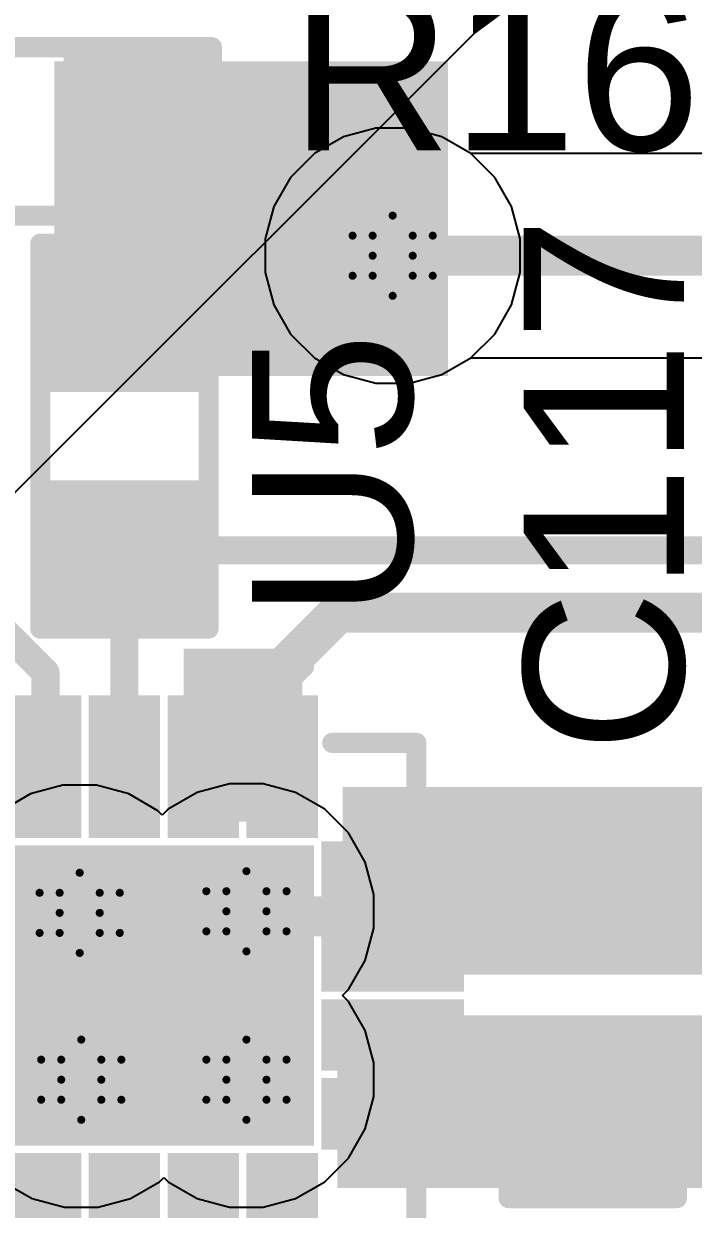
# Model space of a CAD drawing. Header units: inches. Extents: x -3 to 5437, y -3 to 5435.
# Drawn here: x 59.19 to 63.43, y 57.59 to 65.1 of the extents above; entities that cross this region are included whole.
import ezdxf

# ---------------------------------------------------------------- set-up
doc = ezdxf.new("R2010")
doc.units = ezdxf.units.IN
for name, color, linetype in [('Bottom Layer', 5, 'Continuous'), ('Bottom Solder', 6, 'Continuous'), ('Drill Drawing', 1, 'Continuous'), ('GND', 16, 'Continuous'), ('PWR', 76, 'Continuous'), ('Top Layer', 1, 'Continuous'), ('Top Overlay', 2, 'Continuous'), ('Top Paste', 8, 'Continuous'), ('Top Solder', 216, 'Continuous'), ('Via Holes', 16, 'Continuous')]:
    doc.layers.add(name, color=color, linetype=linetype)
doc.styles.add('Arial', font='', dxfattribs={"height": 0.2})
doc.styles.get('Arial').set_extended_font_data('Arial')

# ---------------------------------------------------------------- blocks, each defined once
blk = doc.blocks.new('N___T___P___15')
at = {"layer": 'Top Layer'}
for points in [[(-0.6985, -0.3175), (-0.6985, 0.3175), (-0.2413, 0.3175), (-0.2413, -0.3175)], [(0.2413, -0.3175), (0.2413, 0.3175), (0.6985, 0.3175), (0.6985, -0.3175)], [(-0.3806, -0.127), (0.3814, -0.127), (0.3814, 0.127), (-0.3806, 0.127)]]:
    blk.add_hatch(color=1, dxfattribs=at).paths.add_polyline_path(points)
at = {"layer": 'Top Paste'}
for points in [[(-0.6985, -0.3175), (-0.6985, 0.3175), (-0.2413, 0.3175), (-0.2413, -0.3175)], [(0.2413, -0.3175), (0.2413, 0.3175), (0.6985, 0.3175), (0.6985, -0.3175)]]:
    blk.add_hatch(color=8, dxfattribs=at).paths.add_polyline_path(points)
blk = doc.blocks.new('C___0603_24')
at = {"layer": 'Top Layer'}
for points in [[(-0.381, 0.4445), (-0.381, -0.4445), (-1.143, -0.4445), (-1.143, 0.4445)], [(1.143, 0.4445), (1.143, -0.4445), (0.381, -0.4445), (0.381, 0.4445)]]:
    blk.add_hatch(color=1, dxfattribs=at).paths.add_polyline_path(points)
at = {"layer": 'Top Paste'}
for points in [[(-0.381, 0.4445), (-0.381, -0.4445), (-1.143, -0.4445), (-1.143, 0.4445)], [(1.143, 0.4445), (1.143, -0.4445), (0.381, -0.4445), (0.381, 0.4445)]]:
    blk.add_hatch(color=8, dxfattribs=at).paths.add_polyline_path(points)
at = {"layer": 'Top Solder'}
for points in [[(-0.321, 0.5045), (-0.321, -0.5045), (-1.203, -0.5045), (-1.203, 0.5045)], [(1.203, 0.5045), (1.203, -0.5045), (0.321, -0.5045), (0.321, 0.5045)]]:
    blk.add_hatch(color=216, dxfattribs=at).paths.add_polyline_path(points)
at = {"layer": 'Top Overlay'}
for points in [[(-1.2446, -0.5334, 0.127, 0.127, 0), (-1.2446, 0.5334, 0.127, 0.127, 0)], [(-0.4572, 0.5334, 0.127, 0.127, 0), (-1.2446, 0.5334, 0.127, 0.127, 0)], [(1.2446, 0.5334, 0.127, 0.127, 0), (0.4572, 0.5334, 0.127, 0.127, 0)], [(1.2446, -0.5334, 0.127, 0.127, 0), (1.2446, 0.5334, 0.127, 0.127, 0)], [(-0.4572, -0.5334, 0.127, 0.127, 0), (-1.2446, -0.5334, 0.127, 0.127, 0)], [(1.2446, -0.5334, 0.127, 0.127, 0), (0.4572, -0.5334, 0.127, 0.127, 0)]]:
    blk.add_lwpolyline(points, format="xyseb", dxfattribs=at)
for points in [[(-1.2764, 0.5334, 0.0635, 0.0635, 1), (-1.2128, 0.5334, 0.0635, 0.0635, 1)], [(-1.2764, 0.5334, 0.0635, 0.0635, 1), (-1.2128, 0.5334, 0.0635, 0.0635, 1)], [(-0.4889, 0.5334, 0.0635, 0.0635, 1), (-0.4254, 0.5334, 0.0635, 0.0635, 1)], [(0.4254, 0.5334, 0.0635, 0.0635, 1), (0.4889, 0.5334, 0.0635, 0.0635, 1)], [(1.2128, 0.5334, 0.0635, 0.0635, 1), (1.2764, 0.5334, 0.0635, 0.0635, 1)], [(1.2128, 0.5334, 0.0635, 0.0635, 1), (1.2764, 0.5334, 0.0635, 0.0635, 1)], [(-1.2764, -0.5334, 0.0635, 0.0635, 1), (-1.2128, -0.5334, 0.0635, 0.0635, 1)], [(-1.2764, -0.5334, 0.0635, 0.0635, 1), (-1.2128, -0.5334, 0.0635, 0.0635, 1)], [(-0.4889, -0.5334, 0.0635, 0.0635, 1), (-0.4254, -0.5334, 0.0635, 0.0635, 1)], [(0.4254, -0.5334, 0.0635, 0.0635, 1), (0.4889, -0.5334, 0.0635, 0.0635, 1)], [(1.2128, -0.5334, 0.0635, 0.0635, 1), (1.2764, -0.5334, 0.0635, 0.0635, 1)], [(1.2128, -0.5334, 0.0635, 0.0635, 1), (1.2764, -0.5334, 0.0635, 0.0635, 1)]]:
    blk.add_lwpolyline(points, format="xyseb", close=True, dxfattribs=at)
blk = doc.blocks.new('16_QFN__3_3___26')
at = {"layer": 'Top Layer'}
for points in [[(-0.875, 1.8), (-0.625, 1.8), (-0.625, 1.1), (-0.875, 1.1)], [(-0.375, 1.8), (-0.125, 1.8), (-0.125, 1.1), (-0.375, 1.1)], [(0.125, 1.8), (0.375, 1.8), (0.375, 1.1), (0.125, 1.1)], [(0.625, 1.8), (0.875, 1.8), (0.875, 1.1), (0.625, 1.1)], [(-1.1, 0.875), (-1.1, 0.625), (-1.8, 0.625), (-1.8, 0.875)], [(-0.85, 0.85), (0.85, 0.85), (0.85, -0.85), (-0.85, -0.85)], [(1.8, 0.875), (1.8, 0.625), (1.1, 0.625), (1.1, 0.875)], [(-1.1, 0.375), (-1.1, 0.125), (-1.8, 0.125), (-1.8, 0.375)], [(1.8, 0.375), (1.8, 0.125), (1.1, 0.125), (1.1, 0.375)], [(-1.1, -0.125), (-1.1, -0.375), (-1.8, -0.375), (-1.8, -0.125)], [(1.8, -0.125), (1.8, -0.375), (1.1, -0.375), (1.1, -0.125)], [(-1.1, -0.625), (-1.1, -0.875), (-1.8, -0.875), (-1.8, -0.625)], [(1.8, -0.625), (1.8, -0.875), (1.1, -0.875), (1.1, -0.625)], [(-0.875, -1.1), (-0.625, -1.1), (-0.625, -1.8), (-0.875, -1.8)], [(-0.375, -1.1), (-0.125, -1.1), (-0.125, -1.8), (-0.375, -1.8)], [(0.125, -1.1), (0.375, -1.1), (0.375, -1.8), (0.125, -1.8)], [(0.625, -1.1), (0.875, -1.1), (0.875, -1.8), (0.625, -1.8)]]:
    blk.add_hatch(color=1, dxfattribs=at).paths.add_polyline_path(points)
at = {"layer": 'Top Paste'}
for points in [[(-0.875, 1.8), (-0.625, 1.8), (-0.625, 1.1), (-0.875, 1.1)], [(-0.375, 1.8), (-0.125, 1.8), (-0.125, 1.1), (-0.375, 1.1)], [(0.125, 1.8), (0.375, 1.8), (0.375, 1.1), (0.125, 1.1)], [(0.625, 1.8), (0.875, 1.8), (0.875, 1.1), (0.625, 1.1)], [(-1.1, 0.875), (-1.1, 0.625), (-1.8, 0.625), (-1.8, 0.875)], [(-0.85, 0.85), (0.85, 0.85), (0.85, -0.85), (-0.85, -0.85)], [(1.8, 0.875), (1.8, 0.625), (1.1, 0.625), (1.1, 0.875)], [(-1.1, 0.375), (-1.1, 0.125), (-1.8, 0.125), (-1.8, 0.375)], [(1.8, 0.375), (1.8, 0.125), (1.1, 0.125), (1.1, 0.375)], [(-1.1, -0.125), (-1.1, -0.375), (-1.8, -0.375), (-1.8, -0.125)], [(1.8, -0.125), (1.8, -0.375), (1.1, -0.375), (1.1, -0.125)], [(-1.1, -0.625), (-1.1, -0.875), (-1.8, -0.875), (-1.8, -0.625)], [(1.8, -0.625), (1.8, -0.875), (1.1, -0.875), (1.1, -0.625)], [(-0.875, -1.1), (-0.625, -1.1), (-0.625, -1.8), (-0.875, -1.8)], [(-0.375, -1.1), (-0.125, -1.1), (-0.125, -1.8), (-0.375, -1.8)], [(0.125, -1.1), (0.375, -1.1), (0.375, -1.8), (0.125, -1.8)], [(0.625, -1.1), (0.875, -1.1), (0.875, -1.8), (0.625, -1.8)]]:
    blk.add_hatch(color=8, dxfattribs=at).paths.add_polyline_path(points)
at = {"layer": 'Top Solder'}
for points in [[(-0.9766, 1.9016), (-0.5234, 1.9016), (-0.5234, 0.9984), (-0.9766, 0.9984)], [(-0.4766, 1.9016), (-0.0234, 1.9016), (-0.0234, 0.9984), (-0.4766, 0.9984)], [(0.0234, 1.9016), (0.4766, 1.9016), (0.4766, 0.9984), (0.0234, 0.9984)], [(0.5234, 1.9016), (0.9766, 1.9016), (0.9766, 0.9984), (0.5234, 0.9984)], [(-0.9984, 0.9766), (-0.9984, 0.5234), (-1.9016, 0.5234), (-1.9016, 0.9766)], [(1.9016, 0.9766), (1.9016, 0.5234), (0.9984, 0.5234), (0.9984, 0.9766)], [(-0.9516, 0.9516), (0.9516, 0.9516), (0.9516, -0.9516), (-0.9516, -0.9516)], [(-0.9984, 0.4766), (-0.9984, 0.0234), (-1.9016, 0.0234), (-1.9016, 0.4766)], [(1.9016, 0.4766), (1.9016, 0.0234), (0.9984, 0.0234), (0.9984, 0.4766)], [(-0.9984, -0.0234), (-0.9984, -0.4766), (-1.9016, -0.4766), (-1.9016, -0.0234)], [(1.9016, -0.0234), (1.9016, -0.4766), (0.9984, -0.4766), (0.9984, -0.0234)], [(-0.9984, -0.5234), (-0.9984, -0.9766), (-1.9016, -0.9766), (-1.9016, -0.5234)], [(1.9016, -0.5234), (1.9016, -0.9766), (0.9984, -0.9766), (0.9984, -0.5234)], [(-0.9766, -0.9984), (-0.5234, -0.9984), (-0.5234, -1.9016), (-0.9766, -1.9016)], [(-0.4766, -0.9984), (-0.0234, -0.9984), (-0.0234, -1.9016), (-0.4766, -1.9016)], [(0.0234, -0.9984), (0.4766, -0.9984), (0.4766, -1.9016), (0.0234, -1.9016)], [(0.5234, -0.9984), (0.9766, -0.9984), (0.9766, -1.9016), (0.5234, -1.9016)]]:
    blk.add_hatch(color=216, dxfattribs=at).paths.add_polyline_path(points)
at = {"layer": 'Top Overlay'}
for points in [[(-1.6002, 1.0668, 0.127, 0.127, 0), (-1.6002, 1.6002, 0.127, 0.127, 0)], [(-1.0668, 1.6002, 0.127, 0.127, 0), (-1.6002, 1.6002, 0.127, 0.127, 0)], [(1.6002, 1.6002, 0.127, 0.127, 0), (1.0668, 1.6002, 0.127, 0.127, 0)], [(1.6002, 1.0668, 0.127, 0.127, 0), (1.6002, 1.6002, 0.127, 0.127, 0)], [(-1.9558, 0.762, 0.127, 0.127, 0), (-2.0828, 0.889, 0.127, 0.127, 0)], [(-2.0828, 0.635, 0.127, 0.127, 0), (-2.0828, 0.889, 0.127, 0.127, 0)], [(-2.0828, 0.635, 0.127, 0.127, 0), (-1.9558, 0.762, 0.127, 0.127, 0)], [(-1.6002, -1.6002, 0.127, 0.127, 0), (-1.6002, -1.0668, 0.127, 0.127, 0)], [(1.6002, -1.6002, 0.127, 0.127, 0), (1.6002, -1.0668, 0.127, 0.127, 0)], [(-1.0668, -1.6002, 0.127, 0.127, 0), (-1.6002, -1.6002, 0.127, 0.127, 0)], [(1.6002, -1.6002, 0.127, 0.127, 0), (1.0668, -1.6002, 0.127, 0.127, 0)]]:
    blk.add_lwpolyline(points, format="xyseb", dxfattribs=at)
for points in [[(-1.632, 1.6002, 0.0635, 0.0635, 1), (-1.5684, 1.6002, 0.0635, 0.0635, 1)], [(-1.632, 1.6002, 0.0635, 0.0635, 1), (-1.5684, 1.6002, 0.0635, 0.0635, 1)], [(-1.0985, 1.6002, 0.0635, 0.0635, 1), (-1.0351, 1.6002, 0.0635, 0.0635, 1)], [(1.035, 1.6002, 0.0635, 0.0635, 1), (1.0985, 1.6002, 0.0635, 0.0635, 1)], [(1.5684, 1.6002, 0.0635, 0.0635, 1), (1.6319, 1.6002, 0.0635, 0.0635, 1)], [(1.5684, 1.6002, 0.0635, 0.0635, 1), (1.6319, 1.6002, 0.0635, 0.0635, 1)], [(-1.632, 1.0668, 0.0635, 0.0635, 1), (-1.5684, 1.0668, 0.0635, 0.0635, 1)], [(1.5684, 1.0668, 0.0635, 0.0635, 1), (1.6319, 1.0668, 0.0635, 0.0635, 1)], [(-2.1145, 0.889, 0.0635, 0.0635, 1), (-2.0511, 0.889, 0.0635, 0.0635, 1)], [(-2.1145, 0.889, 0.0635, 0.0635, 1), (-2.0511, 0.889, 0.0635, 0.0635, 1)], [(-1.9875, 0.762, 0.0635, 0.0635, 1), (-1.9241, 0.762, 0.0635, 0.0635, 1)], [(-1.9875, 0.762, 0.0635, 0.0635, 1), (-1.9241, 0.762, 0.0635, 0.0635, 1)], [(-2.1145, 0.635, 0.0635, 0.0635, 1), (-2.0511, 0.635, 0.0635, 0.0635, 1)], [(-2.1145, 0.635, 0.0635, 0.0635, 1), (-2.0511, 0.635, 0.0635, 0.0635, 1)], [(-1.632, -1.0668, 0.0635, 0.0635, 1), (-1.5684, -1.0668, 0.0635, 0.0635, 1)], [(1.5684, -1.0668, 0.0635, 0.0635, 1), (1.6319, -1.0668, 0.0635, 0.0635, 1)], [(-1.632, -1.6002, 0.0635, 0.0635, 1), (-1.5684, -1.6002, 0.0635, 0.0635, 1)], [(-1.632, -1.6002, 0.0635, 0.0635, 1), (-1.5684, -1.6002, 0.0635, 0.0635, 1)], [(-1.0985, -1.6002, 0.0635, 0.0635, 1), (-1.0351, -1.6002, 0.0635, 0.0635, 1)], [(1.035, -1.6002, 0.0635, 0.0635, 1), (1.0985, -1.6002, 0.0635, 0.0635, 1)], [(1.5684, -1.6002, 0.0635, 0.0635, 1), (1.6319, -1.6002, 0.0635, 0.0635, 1)], [(1.5684, -1.6002, 0.0635, 0.0635, 1), (1.6319, -1.6002, 0.0635, 0.0635, 1)]]:
    blk.add_lwpolyline(points, format="xyseb", close=True, dxfattribs=at)
blk = doc.blocks.new('R___0603_32')
at = {"layer": 'Top Layer'}
for points in [[(-0.381, 0.4445), (-0.381, -0.4445), (-1.143, -0.4445), (-1.143, 0.4445)], [(1.143, 0.4445), (1.143, -0.4445), (0.381, -0.4445), (0.381, 0.4445)]]:
    blk.add_hatch(color=1, dxfattribs=at).paths.add_polyline_path(points)
at = {"layer": 'Top Paste'}
for points in [[(-0.381, 0.4445), (-0.381, -0.4445), (-1.143, -0.4445), (-1.143, 0.4445)], [(1.143, 0.4445), (1.143, -0.4445), (0.381, -0.4445), (0.381, 0.4445)]]:
    blk.add_hatch(color=8, dxfattribs=at).paths.add_polyline_path(points)
at = {"layer": 'Top Solder'}
for points in [[(-0.2794, 0.5461), (-0.2794, -0.5461), (-1.2446, -0.5461), (-1.2446, 0.5461)], [(1.2446, 0.5461), (1.2446, -0.5461), (0.2794, -0.5461), (0.2794, 0.5461)]]:
    blk.add_hatch(color=216, dxfattribs=at).paths.add_polyline_path(points)
at = {"layer": 'Top Overlay'}
for points in [[(-1.2192, -0.5334, 0.127, 0.127, 0), (-1.2192, 0.5334, 0.127, 0.127, 0)], [(-1.2192, 0.5334, 0.127, 0.127, 0), (1.2192, 0.5334, 0.127, 0.127, 0)], [(1.2192, -0.5334, 0.127, 0.127, 0), (1.2192, 0.5334, 0.127, 0.127, 0)], [(-1.2192, -0.5334, 0.127, 0.127, 0), (1.2192, -0.5334, 0.127, 0.127, 0)]]:
    blk.add_lwpolyline(points, format="xyseb", dxfattribs=at)
for points in [[(-1.25095, 0.5334, 0.0635, 0.0635, 1), (-1.18745, 0.5334, 0.0635, 0.0635, 1)], [(-1.25095, 0.5334, 0.0635, 0.0635, 1), (-1.18745, 0.5334, 0.0635, 0.0635, 1)], [(1.18745, 0.5334, 0.0635, 0.0635, 1), (1.25095, 0.5334, 0.0635, 0.0635, 1)], [(1.18745, 0.5334, 0.0635, 0.0635, 1), (1.25095, 0.5334, 0.0635, 0.0635, 1)], [(-1.25095, -0.5334, 0.0635, 0.0635, 1), (-1.18745, -0.5334, 0.0635, 0.0635, 1)], [(-1.25095, -0.5334, 0.0635, 0.0635, 1), (-1.18745, -0.5334, 0.0635, 0.0635, 1)], [(1.18745, -0.5334, 0.0635, 0.0635, 1), (1.25095, -0.5334, 0.0635, 0.0635, 1)], [(1.18745, -0.5334, 0.0635, 0.0635, 1), (1.25095, -0.5334, 0.0635, 0.0635, 1)]]:
    blk.add_lwpolyline(points, format="xyseb", close=True, dxfattribs=at)
blk = doc.blocks.new('R___0603_33')
at = {"layer": 'Top Layer'}
for points in [[(-0.381, 0.4445), (-0.381, -0.4445), (-1.143, -0.4445), (-1.143, 0.4445)], [(1.143, 0.4445), (1.143, -0.4445), (0.381, -0.4445), (0.381, 0.4445)]]:
    blk.add_hatch(color=1, dxfattribs=at).paths.add_polyline_path(points)
at = {"layer": 'Top Paste'}
for points in [[(-0.381, 0.4445), (-0.381, -0.4445), (-1.143, -0.4445), (-1.143, 0.4445)], [(1.143, 0.4445), (1.143, -0.4445), (0.381, -0.4445), (0.381, 0.4445)]]:
    blk.add_hatch(color=8, dxfattribs=at).paths.add_polyline_path(points)
at = {"layer": 'Top Solder'}
for points in [[(-0.2794, 0.5461), (-0.2794, -0.5461), (-1.2446, -0.5461), (-1.2446, 0.5461)], [(1.2446, 0.5461), (1.2446, -0.5461), (0.2794, -0.5461), (0.2794, 0.5461)]]:
    blk.add_hatch(color=216, dxfattribs=at).paths.add_polyline_path(points)
at = {"layer": 'Top Overlay'}
for points in [[(-1.2192, 0.5334, 0.127, 0.127, 0), (-1.2192, -0.5334, 0.127, 0.127, 0)], [(-1.2192, 0.5334, 0.127, 0.127, 0), (1.2192, 0.5334, 0.127, 0.127, 0)], [(1.2192, 0.5334, 0.127, 0.127, 0), (1.2192, -0.5334, 0.127, 0.127, 0)], [(-1.2192, -0.5334, 0.127, 0.127, 0), (1.2192, -0.5334, 0.127, 0.127, 0)]]:
    blk.add_lwpolyline(points, format="xyseb", dxfattribs=at)
for points in [[(-1.25095, 0.5334, 0.0635, 0.0635, 1), (-1.18745, 0.5334, 0.0635, 0.0635, 1)], [(-1.25095, 0.5334, 0.0635, 0.0635, 1), (-1.18745, 0.5334, 0.0635, 0.0635, 1)], [(1.18745, 0.5334, 0.0635, 0.0635, 1), (1.25095, 0.5334, 0.0635, 0.0635, 1)], [(1.18745, 0.5334, 0.0635, 0.0635, 1), (1.25095, 0.5334, 0.0635, 0.0635, 1)], [(-1.25095, -0.5334, 0.0635, 0.0635, 1), (-1.18745, -0.5334, 0.0635, 0.0635, 1)], [(-1.25095, -0.5334, 0.0635, 0.0635, 1), (-1.18745, -0.5334, 0.0635, 0.0635, 1)], [(1.18745, -0.5334, 0.0635, 0.0635, 1), (1.25095, -0.5334, 0.0635, 0.0635, 1)], [(1.18745, -0.5334, 0.0635, 0.0635, 1), (1.25095, -0.5334, 0.0635, 0.0635, 1)]]:
    blk.add_lwpolyline(points, format="xyseb", close=True, dxfattribs=at)

msp = doc.modelspace()

# ---------------------------------------------------------------- hatches: boundary and pattern name
at = {"layer": 'Bottom Layer'}
h = msp.add_hatch(color=5, dxfattribs=at)
edge = h.paths.add_edge_path()
edge.add_arc((61.5293, 63.627), 0.3, 0, 360)
h = msp.add_hatch(color=5, dxfattribs=at)
edge = h.paths.add_edge_path()
edge.add_arc((60.6027, 59.4748), 0.3, 0, 360)
h = msp.add_hatch(color=5, dxfattribs=at)
edge = h.paths.add_edge_path()
edge.add_arc((59.5459, 59.4648), 0.3, 0, 360)
h = msp.add_hatch(color=5, dxfattribs=at)
edge = h.paths.add_edge_path()
edge.add_arc((59.5559, 58.408), 0.3, 0, 360)
h = msp.add_hatch(color=5, dxfattribs=at)
edge = h.paths.add_edge_path()
edge.add_arc((60.6027, 58.408), 0.3, 0, 360)
at = {"layer": 'Bottom Solder'}
h = msp.add_hatch(color=6, dxfattribs=at)
edge = h.paths.add_edge_path()
edge.add_arc((61.5293, 63.627), 0.15, 0, 360)
h = msp.add_hatch(color=6, dxfattribs=at)
edge = h.paths.add_edge_path()
edge.add_arc((60.6027, 59.4748), 0.15, 0, 360)
h = msp.add_hatch(color=6, dxfattribs=at)
edge = h.paths.add_edge_path()
edge.add_arc((59.5459, 59.4648), 0.15, 0, 360)
h = msp.add_hatch(color=6, dxfattribs=at)
edge = h.paths.add_edge_path()
edge.add_arc((59.5559, 58.408), 0.15, 0, 360)
h = msp.add_hatch(color=6, dxfattribs=at)
edge = h.paths.add_edge_path()
edge.add_arc((60.6027, 58.408), 0.15, 0, 360)
at = {"layer": 'GND'}
h = msp.add_hatch(color=16, dxfattribs=at)
edge = h.paths.add_edge_path()
edge.add_arc((61.5293, 63.627), 0.3, 0, 360)
h = msp.add_hatch(color=16, dxfattribs=at)
edge = h.paths.add_edge_path()
edge.add_arc((60.6027, 59.4748), 0.3, 0, 360)
h = msp.add_hatch(color=16, dxfattribs=at)
edge = h.paths.add_edge_path()
edge.add_arc((59.5459, 59.4648), 0.3, 0, 360)
h = msp.add_hatch(color=16, dxfattribs=at)
edge = h.paths.add_edge_path()
edge.add_arc((59.5559, 58.408), 0.3, 0, 360)
h = msp.add_hatch(color=16, dxfattribs=at)
edge = h.paths.add_edge_path()
edge.add_arc((60.6027, 58.408), 0.3, 0, 360)
at = {"layer": 'PWR'}
h = msp.add_hatch(color=76, dxfattribs=at)
edge = h.paths.add_edge_path()
edge.add_arc((61.5293, 63.627), 0.3, 0, 360)
h = msp.add_hatch(color=76, dxfattribs=at)
edge = h.paths.add_edge_path()
edge.add_arc((60.6027, 59.4748), 0.3, 0, 360)
h = msp.add_hatch(color=76, dxfattribs=at)
edge = h.paths.add_edge_path()
edge.add_arc((59.5459, 59.4648), 0.3, 0, 360)
h = msp.add_hatch(color=76, dxfattribs=at)
edge = h.paths.add_edge_path()
edge.add_arc((59.5559, 58.408), 0.3, 0, 360)
h = msp.add_hatch(color=76, dxfattribs=at)
edge = h.paths.add_edge_path()
edge.add_arc((60.6027, 58.408), 0.3, 0, 360)
at = {"layer": 'Top Layer'}
for points in [[(59.3848, 62.865), (61.8793, 62.865), (61.8793, 64.8589), (59.3848, 64.8589)], [(60.2043, 60.0414), (60.9543, 60.0414), (60.9543, 61.1389), (60.2043, 61.1389)], [(61.2123, 59.0744), (71.4839, 59.0744), (71.4839, 60.2622), (61.2123, 60.2622)], [(61.1793, 57.7222), (63.64, 57.7222), (63.64, 58.8164), (61.1793, 58.8164)]]:
    msp.add_hatch(color=1, dxfattribs=at).paths.add_polyline_path(points)
h = msp.add_hatch(color=1, dxfattribs=at)
edge = h.paths.add_edge_path()
edge.add_arc((61.5293, 63.627), 0.3, 0, 360)
h = msp.add_hatch(color=1, dxfattribs=at)
edge = h.paths.add_edge_path()
edge.add_arc((60.6027, 59.4748), 0.3, 0, 360)
h = msp.add_hatch(color=1, dxfattribs=at)
edge = h.paths.add_edge_path()
edge.add_arc((59.5459, 59.4648), 0.3, 0, 360)
h = msp.add_hatch(color=1, dxfattribs=at)
edge = h.paths.add_edge_path()
edge.add_arc((59.5559, 58.408), 0.3, 0, 360)
h = msp.add_hatch(color=1, dxfattribs=at)
edge = h.paths.add_edge_path()
edge.add_arc((60.6027, 58.408), 0.3, 0, 360)
at = {"layer": 'Top Solder'}
h = msp.add_hatch(color=216, dxfattribs=at)
edge = h.paths.add_edge_path()
edge.add_arc((61.5293, 63.627), 0.15, 0, 360)
h = msp.add_hatch(color=216, dxfattribs=at)
edge = h.paths.add_edge_path()
edge.add_arc((60.6027, 59.4748), 0.15, 0, 360)
h = msp.add_hatch(color=216, dxfattribs=at)
edge = h.paths.add_edge_path()
edge.add_arc((59.5459, 59.4648), 0.15, 0, 360)
h = msp.add_hatch(color=216, dxfattribs=at)
edge = h.paths.add_edge_path()
edge.add_arc((59.5559, 58.408), 0.15, 0, 360)
h = msp.add_hatch(color=216, dxfattribs=at)
edge = h.paths.add_edge_path()
edge.add_arc((60.6027, 58.408), 0.15, 0, 360)
at = {"layer": 'Via Holes'}
h = msp.add_hatch(color=7, dxfattribs=at)
edge = h.paths.add_edge_path()
edge.add_arc((61.5293, 63.627), 0.15, 0, 360)
h = msp.add_hatch(color=7, dxfattribs=at)
edge = h.paths.add_edge_path()
edge.add_arc((60.6027, 59.4748), 0.15, 0, 360)
h = msp.add_hatch(color=7, dxfattribs=at)
edge = h.paths.add_edge_path()
edge.add_arc((59.5459, 59.4648), 0.15, 0, 360)
h = msp.add_hatch(color=7, dxfattribs=at)
edge = h.paths.add_edge_path()
edge.add_arc((59.5559, 58.408), 0.15, 0, 360)
h = msp.add_hatch(color=7, dxfattribs=at)
edge = h.paths.add_edge_path()
edge.add_arc((60.6027, 58.408), 0.15, 0, 360)

# ---------------------------------------------------------------- linework, layer by layer
at = {"layer": 'Bottom Layer'}
for p, q in [((61.4229, 64.435), (61.2174, 64.3799)), ((61.6357, 64.435), (61.4229, 64.435)), ((61.8412, 64.3799), (61.6357, 64.435)), ((61.2174, 64.3799), (61.0332, 64.2736)), ((62.0239, 64.2744), (61.8412, 64.3799)), ((61.0332, 64.2736), (60.8828, 64.1231)), ((80.8482, 64.2744), (62.0239, 64.2744)), ((60.8828, 64.1231), (60.7764, 63.9389)), ((60.7764, 63.9389), (60.7213, 63.7334)), ((60.7213, 63.7334), (60.7213, 63.5206)), ((60.7213, 63.5206), (60.7764, 63.3151)), ((60.7764, 63.3151), (60.8828, 63.1309)), ((60.8828, 63.1309), (61.0332, 62.9804)), ((61.0332, 62.9804), (61.2174, 62.8741)), ((61.8412, 62.8741), (62.0239, 62.9796)), ((62.0239, 62.9796), (80.58, 62.9796)), ((61.2174, 62.8741), (61.4229, 62.819)), ((61.6357, 62.819), (61.8412, 62.8741)), ((61.4229, 62.819), (61.6357, 62.819))]:
    msp.add_line(p, q, dxfattribs=at)
msp.add_lwpolyline([(61.5293, 63.627, 0.254, 0.254, 0), (80.8482, 63.627, 0.254, 0.254, 0)], format="xyseb", dxfattribs=at)
msp.add_lwpolyline([(61.4658, 63.627, 0.127, 0.127, 1), (61.5928, 63.627, 0.127, 0.127, 1)], format="xyseb", close=True, dxfattribs=at)
at = {"layer": 'Bottom Solder'}
msp.add_line((0.3381, 3.382), (5436.9008, 5435.1662), dxfattribs=at)
at = {"layer": 'Drill Drawing'}
for points in [[(61.4023, 63.754, 0.0508, 0.0508, 0), (61.5293, 63.881, 0.0508, 0.0508, 0)], [(61.5293, 63.881, 0.0508, 0.0508, 0), (61.6563, 63.754, 0.0508, 0.0508, 0)], [(61.2753, 63.754, 0.0508, 0.0508, 0), (61.4023, 63.627, 0.0508, 0.0508, 0)], [(61.2753, 63.754, 0.0508, 0.0508, 0), (61.4023, 63.754, 0.0508, 0.0508, 0)], [(61.6563, 63.754, 0.0508, 0.0508, 0), (61.7833, 63.754, 0.0508, 0.0508, 0)], [(61.6563, 63.627, 0.0508, 0.0508, 0), (61.7833, 63.754, 0.0508, 0.0508, 0)], [(61.2753, 63.5, 0.0508, 0.0508, 0), (61.4023, 63.627, 0.0508, 0.0508, 0)], [(61.6563, 63.627, 0.0508, 0.0508, 0), (61.7833, 63.5, 0.0508, 0.0508, 0)], [(61.2753, 63.5, 0.0508, 0.0508, 0), (61.4023, 63.5, 0.0508, 0.0508, 0)], [(61.4023, 63.5, 0.0508, 0.0508, 0), (61.5293, 63.373, 0.0508, 0.0508, 0)], [(61.5293, 63.373, 0.0508, 0.0508, 0), (61.6563, 63.5, 0.0508, 0.0508, 0)], [(61.6563, 63.5, 0.0508, 0.0508, 0), (61.7833, 63.5, 0.0508, 0.0508, 0)], [(59.4189, 59.5918, 0.0508, 0.0508, 0), (59.5459, 59.7188, 0.0508, 0.0508, 0)], [(59.5459, 59.7188, 0.0508, 0.0508, 0), (59.6729, 59.5918, 0.0508, 0.0508, 0)], [(60.4757, 59.6018, 0.0508, 0.0508, 0), (60.6027, 59.7288, 0.0508, 0.0508, 0)], [(60.6027, 59.7288, 0.0508, 0.0508, 0), (60.7297, 59.6018, 0.0508, 0.0508, 0)], [(60.3487, 59.6018, 0.0508, 0.0508, 0), (60.4757, 59.4748, 0.0508, 0.0508, 0)], [(60.3487, 59.6018, 0.0508, 0.0508, 0), (60.4757, 59.6018, 0.0508, 0.0508, 0)], [(60.7297, 59.6018, 0.0508, 0.0508, 0), (60.8567, 59.6018, 0.0508, 0.0508, 0)], [(60.7297, 59.4748, 0.0508, 0.0508, 0), (60.8567, 59.6018, 0.0508, 0.0508, 0)], [(59.2919, 59.5918, 0.0508, 0.0508, 0), (59.4189, 59.4648, 0.0508, 0.0508, 0)], [(59.2919, 59.5918, 0.0508, 0.0508, 0), (59.4189, 59.5918, 0.0508, 0.0508, 0)], [(59.6729, 59.5918, 0.0508, 0.0508, 0), (59.7999, 59.5918, 0.0508, 0.0508, 0)], [(59.6729, 59.4648, 0.0508, 0.0508, 0), (59.7999, 59.5918, 0.0508, 0.0508, 0)], [(59.2919, 59.3378, 0.0508, 0.0508, 0), (59.4189, 59.4648, 0.0508, 0.0508, 0)], [(59.6729, 59.4648, 0.0508, 0.0508, 0), (59.7999, 59.3378, 0.0508, 0.0508, 0)], [(60.3487, 59.3478, 0.0508, 0.0508, 0), (60.4757, 59.4748, 0.0508, 0.0508, 0)], [(60.7297, 59.4748, 0.0508, 0.0508, 0), (60.8567, 59.3478, 0.0508, 0.0508, 0)], [(59.2919, 59.3378, 0.0508, 0.0508, 0), (59.4189, 59.3378, 0.0508, 0.0508, 0)], [(59.4189, 59.3378, 0.0508, 0.0508, 0), (59.5459, 59.2108, 0.0508, 0.0508, 0)], [(59.5459, 59.2108, 0.0508, 0.0508, 0), (59.6729, 59.3378, 0.0508, 0.0508, 0)], [(59.6729, 59.3378, 0.0508, 0.0508, 0), (59.7999, 59.3378, 0.0508, 0.0508, 0)], [(60.3487, 59.3478, 0.0508, 0.0508, 0), (60.4757, 59.3478, 0.0508, 0.0508, 0)], [(60.4757, 59.3478, 0.0508, 0.0508, 0), (60.6027, 59.2208, 0.0508, 0.0508, 0)], [(60.6027, 59.2208, 0.0508, 0.0508, 0), (60.7297, 59.3478, 0.0508, 0.0508, 0)], [(60.7297, 59.3478, 0.0508, 0.0508, 0), (60.8567, 59.3478, 0.0508, 0.0508, 0)], [(59.4289, 58.535, 0.0508, 0.0508, 0), (59.5559, 58.662, 0.0508, 0.0508, 0)], [(59.5559, 58.662, 0.0508, 0.0508, 0), (59.6829, 58.535, 0.0508, 0.0508, 0)], [(60.4757, 58.535, 0.0508, 0.0508, 0), (60.6027, 58.662, 0.0508, 0.0508, 0)], [(60.6027, 58.662, 0.0508, 0.0508, 0), (60.7297, 58.535, 0.0508, 0.0508, 0)], [(59.3019, 58.535, 0.0508, 0.0508, 0), (59.4289, 58.408, 0.0508, 0.0508, 0)], [(59.3019, 58.535, 0.0508, 0.0508, 0), (59.4289, 58.535, 0.0508, 0.0508, 0)], [(59.6829, 58.535, 0.0508, 0.0508, 0), (59.8099, 58.535, 0.0508, 0.0508, 0)], [(59.6829, 58.408, 0.0508, 0.0508, 0), (59.8099, 58.535, 0.0508, 0.0508, 0)], [(60.3487, 58.535, 0.0508, 0.0508, 0), (60.4757, 58.408, 0.0508, 0.0508, 0)], [(60.3487, 58.535, 0.0508, 0.0508, 0), (60.4757, 58.535, 0.0508, 0.0508, 0)], [(60.7297, 58.535, 0.0508, 0.0508, 0), (60.8567, 58.535, 0.0508, 0.0508, 0)], [(60.7297, 58.408, 0.0508, 0.0508, 0), (60.8567, 58.535, 0.0508, 0.0508, 0)], [(59.3019, 58.281, 0.0508, 0.0508, 0), (59.4289, 58.408, 0.0508, 0.0508, 0)], [(59.6829, 58.408, 0.0508, 0.0508, 0), (59.8099, 58.281, 0.0508, 0.0508, 0)], [(60.3487, 58.281, 0.0508, 0.0508, 0), (60.4757, 58.408, 0.0508, 0.0508, 0)], [(60.7297, 58.408, 0.0508, 0.0508, 0), (60.8567, 58.281, 0.0508, 0.0508, 0)], [(59.3019, 58.281, 0.0508, 0.0508, 0), (59.4289, 58.281, 0.0508, 0.0508, 0)], [(59.4289, 58.281, 0.0508, 0.0508, 0), (59.5559, 58.154, 0.0508, 0.0508, 0)], [(59.5559, 58.154, 0.0508, 0.0508, 0), (59.6829, 58.281, 0.0508, 0.0508, 0)], [(59.6829, 58.281, 0.0508, 0.0508, 0), (59.8099, 58.281, 0.0508, 0.0508, 0)], [(60.3487, 58.281, 0.0508, 0.0508, 0), (60.4757, 58.281, 0.0508, 0.0508, 0)], [(60.4757, 58.281, 0.0508, 0.0508, 0), (60.6027, 58.154, 0.0508, 0.0508, 0)], [(60.6027, 58.154, 0.0508, 0.0508, 0), (60.7297, 58.281, 0.0508, 0.0508, 0)], [(60.7297, 58.281, 0.0508, 0.0508, 0), (60.8567, 58.281, 0.0508, 0.0508, 0)]]:
    msp.add_lwpolyline(points, format="xyseb", dxfattribs=at)
for points in [[(61.5166, 63.881, 0.0254, 0.0254, 1), (61.542, 63.881, 0.0254, 0.0254, 1)], [(61.5166, 63.881, 0.0254, 0.0254, 1), (61.542, 63.881, 0.0254, 0.0254, 1)], [(61.2626, 63.754, 0.0254, 0.0254, 1), (61.288, 63.754, 0.0254, 0.0254, 1)], [(61.2626, 63.754, 0.0254, 0.0254, 1), (61.288, 63.754, 0.0254, 0.0254, 1)], [(61.3896, 63.754, 0.0254, 0.0254, 1), (61.415, 63.754, 0.0254, 0.0254, 1)], [(61.3896, 63.754, 0.0254, 0.0254, 1), (61.415, 63.754, 0.0254, 0.0254, 1)], [(61.6436, 63.754, 0.0254, 0.0254, 1), (61.669, 63.754, 0.0254, 0.0254, 1)], [(61.6436, 63.754, 0.0254, 0.0254, 1), (61.669, 63.754, 0.0254, 0.0254, 1)], [(61.7706, 63.754, 0.0254, 0.0254, 1), (61.796, 63.754, 0.0254, 0.0254, 1)], [(61.7706, 63.754, 0.0254, 0.0254, 1), (61.796, 63.754, 0.0254, 0.0254, 1)], [(61.3896, 63.627, 0.0254, 0.0254, 1), (61.415, 63.627, 0.0254, 0.0254, 1)], [(61.3896, 63.627, 0.0254, 0.0254, 1), (61.415, 63.627, 0.0254, 0.0254, 1)], [(61.6436, 63.627, 0.0254, 0.0254, 1), (61.669, 63.627, 0.0254, 0.0254, 1)], [(61.6436, 63.627, 0.0254, 0.0254, 1), (61.669, 63.627, 0.0254, 0.0254, 1)], [(61.2626, 63.5, 0.0254, 0.0254, 1), (61.288, 63.5, 0.0254, 0.0254, 1)], [(61.2626, 63.5, 0.0254, 0.0254, 1), (61.288, 63.5, 0.0254, 0.0254, 1)], [(61.3896, 63.5, 0.0254, 0.0254, 1), (61.415, 63.5, 0.0254, 0.0254, 1)], [(61.3896, 63.5, 0.0254, 0.0254, 1), (61.415, 63.5, 0.0254, 0.0254, 1)], [(61.6436, 63.5, 0.0254, 0.0254, 1), (61.669, 63.5, 0.0254, 0.0254, 1)], [(61.6436, 63.5, 0.0254, 0.0254, 1), (61.669, 63.5, 0.0254, 0.0254, 1)], [(61.7706, 63.5, 0.0254, 0.0254, 1), (61.796, 63.5, 0.0254, 0.0254, 1)], [(61.7706, 63.5, 0.0254, 0.0254, 1), (61.796, 63.5, 0.0254, 0.0254, 1)], [(61.5166, 63.373, 0.0254, 0.0254, 1), (61.542, 63.373, 0.0254, 0.0254, 1)], [(61.5166, 63.373, 0.0254, 0.0254, 1), (61.542, 63.373, 0.0254, 0.0254, 1)], [(59.5332, 59.7188, 0.0254, 0.0254, 1), (59.5586, 59.7188, 0.0254, 0.0254, 1)], [(59.5332, 59.7188, 0.0254, 0.0254, 1), (59.5586, 59.7188, 0.0254, 0.0254, 1)], [(60.59, 59.7288, 0.0254, 0.0254, 1), (60.6154, 59.7288, 0.0254, 0.0254, 1)], [(60.59, 59.7288, 0.0254, 0.0254, 1), (60.6154, 59.7288, 0.0254, 0.0254, 1)], [(60.336, 59.6018, 0.0254, 0.0254, 1), (60.3614, 59.6018, 0.0254, 0.0254, 1)], [(60.336, 59.6018, 0.0254, 0.0254, 1), (60.3614, 59.6018, 0.0254, 0.0254, 1)], [(60.463, 59.6018, 0.0254, 0.0254, 1), (60.4884, 59.6018, 0.0254, 0.0254, 1)], [(60.463, 59.6018, 0.0254, 0.0254, 1), (60.4884, 59.6018, 0.0254, 0.0254, 1)], [(60.717, 59.6018, 0.0254, 0.0254, 1), (60.7424, 59.6018, 0.0254, 0.0254, 1)], [(60.717, 59.6018, 0.0254, 0.0254, 1), (60.7424, 59.6018, 0.0254, 0.0254, 1)], [(60.844, 59.6018, 0.0254, 0.0254, 1), (60.8694, 59.6018, 0.0254, 0.0254, 1)], [(60.844, 59.6018, 0.0254, 0.0254, 1), (60.8694, 59.6018, 0.0254, 0.0254, 1)], [(59.2792, 59.5918, 0.0254, 0.0254, 1), (59.3046, 59.5918, 0.0254, 0.0254, 1)], [(59.2792, 59.5918, 0.0254, 0.0254, 1), (59.3046, 59.5918, 0.0254, 0.0254, 1)], [(59.4062, 59.5918, 0.0254, 0.0254, 1), (59.4316, 59.5918, 0.0254, 0.0254, 1)], [(59.4062, 59.5918, 0.0254, 0.0254, 1), (59.4316, 59.5918, 0.0254, 0.0254, 1)], [(59.6602, 59.5918, 0.0254, 0.0254, 1), (59.6856, 59.5918, 0.0254, 0.0254, 1)], [(59.6602, 59.5918, 0.0254, 0.0254, 1), (59.6856, 59.5918, 0.0254, 0.0254, 1)], [(59.7872, 59.5918, 0.0254, 0.0254, 1), (59.8126, 59.5918, 0.0254, 0.0254, 1)], [(59.7872, 59.5918, 0.0254, 0.0254, 1), (59.8126, 59.5918, 0.0254, 0.0254, 1)], [(59.4062, 59.4648, 0.0254, 0.0254, 1), (59.4316, 59.4648, 0.0254, 0.0254, 1)], [(59.4062, 59.4648, 0.0254, 0.0254, 1), (59.4316, 59.4648, 0.0254, 0.0254, 1)], [(59.6602, 59.4648, 0.0254, 0.0254, 1), (59.6856, 59.4648, 0.0254, 0.0254, 1)], [(59.6602, 59.4648, 0.0254, 0.0254, 1), (59.6856, 59.4648, 0.0254, 0.0254, 1)], [(60.463, 59.4748, 0.0254, 0.0254, 1), (60.4884, 59.4748, 0.0254, 0.0254, 1)], [(60.463, 59.4748, 0.0254, 0.0254, 1), (60.4884, 59.4748, 0.0254, 0.0254, 1)], [(60.717, 59.4748, 0.0254, 0.0254, 1), (60.7424, 59.4748, 0.0254, 0.0254, 1)], [(60.717, 59.4748, 0.0254, 0.0254, 1), (60.7424, 59.4748, 0.0254, 0.0254, 1)], [(59.2792, 59.3378, 0.0254, 0.0254, 1), (59.3046, 59.3378, 0.0254, 0.0254, 1)], [(59.2792, 59.3378, 0.0254, 0.0254, 1), (59.3046, 59.3378, 0.0254, 0.0254, 1)], [(59.4062, 59.3378, 0.0254, 0.0254, 1), (59.4316, 59.3378, 0.0254, 0.0254, 1)], [(59.4062, 59.3378, 0.0254, 0.0254, 1), (59.4316, 59.3378, 0.0254, 0.0254, 1)], [(59.6602, 59.3378, 0.0254, 0.0254, 1), (59.6856, 59.3378, 0.0254, 0.0254, 1)], [(59.6602, 59.3378, 0.0254, 0.0254, 1), (59.6856, 59.3378, 0.0254, 0.0254, 1)], [(59.7872, 59.3378, 0.0254, 0.0254, 1), (59.8126, 59.3378, 0.0254, 0.0254, 1)], [(59.7872, 59.3378, 0.0254, 0.0254, 1), (59.8126, 59.3378, 0.0254, 0.0254, 1)], [(60.336, 59.3478, 0.0254, 0.0254, 1), (60.3614, 59.3478, 0.0254, 0.0254, 1)], [(60.336, 59.3478, 0.0254, 0.0254, 1), (60.3614, 59.3478, 0.0254, 0.0254, 1)], [(60.463, 59.3478, 0.0254, 0.0254, 1), (60.4884, 59.3478, 0.0254, 0.0254, 1)], [(60.463, 59.3478, 0.0254, 0.0254, 1), (60.4884, 59.3478, 0.0254, 0.0254, 1)], [(60.717, 59.3478, 0.0254, 0.0254, 1), (60.7424, 59.3478, 0.0254, 0.0254, 1)], [(60.717, 59.3478, 0.0254, 0.0254, 1), (60.7424, 59.3478, 0.0254, 0.0254, 1)], [(60.844, 59.3478, 0.0254, 0.0254, 1), (60.8694, 59.3478, 0.0254, 0.0254, 1)], [(60.844, 59.3478, 0.0254, 0.0254, 1), (60.8694, 59.3478, 0.0254, 0.0254, 1)], [(60.59, 59.2208, 0.0254, 0.0254, 1), (60.6154, 59.2208, 0.0254, 0.0254, 1)], [(60.59, 59.2208, 0.0254, 0.0254, 1), (60.6154, 59.2208, 0.0254, 0.0254, 1)], [(59.5332, 59.2108, 0.0254, 0.0254, 1), (59.5586, 59.2108, 0.0254, 0.0254, 1)], [(59.5332, 59.2108, 0.0254, 0.0254, 1), (59.5586, 59.2108, 0.0254, 0.0254, 1)], [(59.5432, 58.662, 0.0254, 0.0254, 1), (59.5686, 58.662, 0.0254, 0.0254, 1)], [(59.5432, 58.662, 0.0254, 0.0254, 1), (59.5686, 58.662, 0.0254, 0.0254, 1)], [(60.59, 58.662, 0.0254, 0.0254, 1), (60.6154, 58.662, 0.0254, 0.0254, 1)], [(60.59, 58.662, 0.0254, 0.0254, 1), (60.6154, 58.662, 0.0254, 0.0254, 1)], [(59.2892, 58.535, 0.0254, 0.0254, 1), (59.3146, 58.535, 0.0254, 0.0254, 1)], [(59.2892, 58.535, 0.0254, 0.0254, 1), (59.3146, 58.535, 0.0254, 0.0254, 1)], [(59.4162, 58.535, 0.0254, 0.0254, 1), (59.4416, 58.535, 0.0254, 0.0254, 1)], [(59.4162, 58.535, 0.0254, 0.0254, 1), (59.4416, 58.535, 0.0254, 0.0254, 1)], [(59.6702, 58.535, 0.0254, 0.0254, 1), (59.6956, 58.535, 0.0254, 0.0254, 1)], [(59.6702, 58.535, 0.0254, 0.0254, 1), (59.6956, 58.535, 0.0254, 0.0254, 1)], [(59.7972, 58.535, 0.0254, 0.0254, 1), (59.8226, 58.535, 0.0254, 0.0254, 1)], [(59.7972, 58.535, 0.0254, 0.0254, 1), (59.8226, 58.535, 0.0254, 0.0254, 1)], [(60.336, 58.535, 0.0254, 0.0254, 1), (60.3614, 58.535, 0.0254, 0.0254, 1)], [(60.336, 58.535, 0.0254, 0.0254, 1), (60.3614, 58.535, 0.0254, 0.0254, 1)], [(60.463, 58.535, 0.0254, 0.0254, 1), (60.4884, 58.535, 0.0254, 0.0254, 1)], [(60.463, 58.535, 0.0254, 0.0254, 1), (60.4884, 58.535, 0.0254, 0.0254, 1)], [(60.717, 58.535, 0.0254, 0.0254, 1), (60.7424, 58.535, 0.0254, 0.0254, 1)], [(60.717, 58.535, 0.0254, 0.0254, 1), (60.7424, 58.535, 0.0254, 0.0254, 1)], [(60.844, 58.535, 0.0254, 0.0254, 1), (60.8694, 58.535, 0.0254, 0.0254, 1)], [(60.844, 58.535, 0.0254, 0.0254, 1), (60.8694, 58.535, 0.0254, 0.0254, 1)], [(59.4162, 58.408, 0.0254, 0.0254, 1), (59.4416, 58.408, 0.0254, 0.0254, 1)], [(59.4162, 58.408, 0.0254, 0.0254, 1), (59.4416, 58.408, 0.0254, 0.0254, 1)], [(59.6702, 58.408, 0.0254, 0.0254, 1), (59.6956, 58.408, 0.0254, 0.0254, 1)], [(59.6702, 58.408, 0.0254, 0.0254, 1), (59.6956, 58.408, 0.0254, 0.0254, 1)], [(60.463, 58.408, 0.0254, 0.0254, 1), (60.4884, 58.408, 0.0254, 0.0254, 1)], [(60.463, 58.408, 0.0254, 0.0254, 1), (60.4884, 58.408, 0.0254, 0.0254, 1)], [(60.717, 58.408, 0.0254, 0.0254, 1), (60.7424, 58.408, 0.0254, 0.0254, 1)], [(60.717, 58.408, 0.0254, 0.0254, 1), (60.7424, 58.408, 0.0254, 0.0254, 1)], [(59.2892, 58.281, 0.0254, 0.0254, 1), (59.3146, 58.281, 0.0254, 0.0254, 1)], [(59.2892, 58.281, 0.0254, 0.0254, 1), (59.3146, 58.281, 0.0254, 0.0254, 1)], [(59.4162, 58.281, 0.0254, 0.0254, 1), (59.4416, 58.281, 0.0254, 0.0254, 1)], [(59.4162, 58.281, 0.0254, 0.0254, 1), (59.4416, 58.281, 0.0254, 0.0254, 1)], [(59.6702, 58.281, 0.0254, 0.0254, 1), (59.6956, 58.281, 0.0254, 0.0254, 1)], [(59.6702, 58.281, 0.0254, 0.0254, 1), (59.6956, 58.281, 0.0254, 0.0254, 1)], [(59.7972, 58.281, 0.0254, 0.0254, 1), (59.8226, 58.281, 0.0254, 0.0254, 1)], [(59.7972, 58.281, 0.0254, 0.0254, 1), (59.8226, 58.281, 0.0254, 0.0254, 1)], [(60.336, 58.281, 0.0254, 0.0254, 1), (60.3614, 58.281, 0.0254, 0.0254, 1)], [(60.336, 58.281, 0.0254, 0.0254, 1), (60.3614, 58.281, 0.0254, 0.0254, 1)], [(60.463, 58.281, 0.0254, 0.0254, 1), (60.4884, 58.281, 0.0254, 0.0254, 1)], [(60.463, 58.281, 0.0254, 0.0254, 1), (60.4884, 58.281, 0.0254, 0.0254, 1)], [(60.717, 58.281, 0.0254, 0.0254, 1), (60.7424, 58.281, 0.0254, 0.0254, 1)], [(60.717, 58.281, 0.0254, 0.0254, 1), (60.7424, 58.281, 0.0254, 0.0254, 1)], [(60.844, 58.281, 0.0254, 0.0254, 1), (60.8694, 58.281, 0.0254, 0.0254, 1)], [(60.844, 58.281, 0.0254, 0.0254, 1), (60.8694, 58.281, 0.0254, 0.0254, 1)], [(59.5432, 58.154, 0.0254, 0.0254, 1), (59.5686, 58.154, 0.0254, 0.0254, 1)], [(59.5432, 58.154, 0.0254, 0.0254, 1), (59.5686, 58.154, 0.0254, 0.0254, 1)], [(60.59, 58.154, 0.0254, 0.0254, 1), (60.6154, 58.154, 0.0254, 0.0254, 1)], [(60.59, 58.154, 0.0254, 0.0254, 1), (60.6154, 58.154, 0.0254, 0.0254, 1)]]:
    msp.add_lwpolyline(points, format="xyseb", close=True, dxfattribs=at)
at = {"layer": 'GND'}
for p, q in [((61.4229, 64.435), (61.2174, 64.3799)), ((61.6357, 64.435), (61.4229, 64.435)), ((61.8412, 64.3799), (61.6357, 64.435)), ((61.2174, 64.3799), (61.0332, 64.2736)), ((62.0254, 64.2736), (61.8412, 64.3799)), ((61.0332, 64.2736), (60.8828, 64.1231)), ((62.1759, 64.1231), (62.0254, 64.2736)), ((60.8828, 64.1231), (60.7764, 63.9389)), ((62.2823, 63.9389), (62.1759, 64.1231)), ((60.7764, 63.9389), (60.7213, 63.7334)), ((62.3373, 63.7334), (62.2823, 63.9389)), ((60.7213, 63.7334), (60.7213, 63.5206)), ((62.3373, 63.5206), (62.3373, 63.7334)), ((60.7213, 63.5206), (60.7764, 63.3151)), ((62.2823, 63.3151), (62.3373, 63.5206)), ((60.7764, 63.3151), (60.8828, 63.1309)), ((62.1759, 63.1309), (62.2823, 63.3151)), ((60.8828, 63.1309), (61.0332, 62.9804)), ((62.0254, 62.9804), (62.1759, 63.1309)), ((61.0332, 62.9804), (61.2174, 62.8741)), ((61.8412, 62.8741), (62.0254, 62.9804)), ((61.2174, 62.8741), (61.4229, 62.819)), ((61.6357, 62.819), (61.8412, 62.8741)), ((61.4229, 62.819), (61.6357, 62.819))]:
    msp.add_line(p, q, dxfattribs=at)
at = {"layer": 'PWR'}
for p, q in [((61.4229, 64.435), (61.2174, 64.3799)), ((61.6357, 64.435), (61.4229, 64.435)), ((61.8412, 64.3799), (61.6357, 64.435)), ((61.2174, 64.3799), (61.0332, 64.2736)), ((62.0254, 64.2736), (61.8412, 64.3799)), ((61.0332, 64.2736), (60.8828, 64.1231)), ((62.1759, 64.1231), (62.0254, 64.2736)), ((60.8828, 64.1231), (60.7764, 63.9389)), ((62.2823, 63.9389), (62.1759, 64.1231)), ((60.7764, 63.9389), (60.7213, 63.7334)), ((62.3373, 63.7334), (62.2823, 63.9389)), ((60.7213, 63.7334), (60.7213, 63.5206)), ((62.3373, 63.5206), (62.3373, 63.7334)), ((60.7213, 63.5206), (60.7764, 63.3151)), ((62.2823, 63.3151), (62.3373, 63.5206)), ((60.7764, 63.3151), (60.8828, 63.1309)), ((62.1759, 63.1309), (62.2823, 63.3151)), ((60.8828, 63.1309), (61.0332, 62.9804)), ((62.0254, 62.9804), (62.1759, 63.1309)), ((61.0332, 62.9804), (61.2174, 62.8741)), ((61.8412, 62.8741), (62.0254, 62.9804)), ((61.2174, 62.8741), (61.4229, 62.819)), ((61.6357, 62.819), (61.8412, 62.8741)), ((61.4229, 62.819), (61.6357, 62.819)), ((59.4395, 60.2728), (59.234, 60.2177)), ((59.6523, 60.2728), (59.4395, 60.2728)), ((59.8578, 60.2177), (59.6523, 60.2728)), ((60.2908, 60.2277), (60.1066, 60.1214)), ((60.4963, 60.2828), (60.2908, 60.2277)), ((60.7091, 60.2828), (60.4963, 60.2828)), ((60.9146, 60.2277), (60.7091, 60.2828)), ((61.0988, 60.1214), (60.9146, 60.2277)), ((59.234, 60.2177), (59.0498, 60.1114)), ((60.042, 60.1114), (59.8578, 60.2177)), ((60.0693, 60.0841), (60.042, 60.1114)), ((60.1066, 60.1214), (60.0693, 60.0841)), ((61.2493, 59.9709), (61.0988, 60.1214)), ((61.3557, 59.7867), (61.2493, 59.9709)), ((61.4107, 59.5812), (61.3557, 59.7867)), ((61.4107, 59.3684), (61.4107, 59.5812)), ((61.3557, 59.1629), (61.4107, 59.3684)), ((61.2493, 58.9787), (61.3557, 59.1629)), ((61.212, 58.9414), (61.2493, 58.9787)), ((61.2493, 58.9041), (61.212, 58.9414)), ((61.3557, 58.7199), (61.2493, 58.9041)), ((61.4107, 58.5144), (61.3557, 58.7199)), ((61.4107, 58.3016), (61.4107, 58.5144)), ((61.3557, 58.0961), (61.4107, 58.3016)), ((61.2493, 57.9119), (61.3557, 58.0961)), ((61.0988, 57.7614), (61.2493, 57.9119)), ((59.0598, 57.7614), (59.244, 57.6551)), ((59.8678, 57.6551), (60.052, 57.7614)), ((60.052, 57.7614), (60.0793, 57.7887)), ((60.0793, 57.7887), (60.1066, 57.7614)), ((60.1066, 57.7614), (60.2908, 57.6551)), ((60.9146, 57.6551), (61.0988, 57.7614)), ((59.244, 57.6551), (59.4495, 57.6)), ((59.4495, 57.6), (59.6623, 57.6)), ((59.6623, 57.6), (59.8678, 57.6551)), ((60.2908, 57.6551), (60.4963, 57.6)), ((60.4963, 57.6), (60.7091, 57.6)), ((60.7091, 57.6), (60.9146, 57.6551))]:
    msp.add_line(p, q, dxfattribs=at)
at = {"layer": 'Top Layer'}
for points in [[(58.5938, 61.722, 0.1778, 0.1778, 0), (59.3293, 60.9865, 0.1778, 0.1778, 0)], [(59.8293, 61.722, 0.1778, 0.1778, 0), (59.8674, 61.7601, 0.1778, 0.1778, 0)], [(59.8674, 61.7601, 0.1778, 0.1778, 0), (64.4525, 61.7601, 0.1778, 0.1778, 0)], [(59.8293, 60.3914, 0.1778, 0.1778, 0), (59.8293, 61.7089, 0.1778, 0.1778, 0)], [(60.8293, 61.0122, 0.254, 0.254, 0), (61.1835, 61.3664, 0.254, 0.254, 0)], [(61.1835, 61.3664, 0.254, 0.254, 0), (72.0003, 61.3664, 0.254, 0.254, 0)], [(60.8293, 60.3914, 0.254, 0.254, 0), (60.8293, 61.0122, 0.254, 0.254, 0)], [(59.3293, 60.3914, 0.1778, 0.1778, 0), (59.3293, 60.9865, 0.1778, 0.1778, 0)], [(59.5459, 59.4748, 0.254, 0.254, 0), (59.5459, 59.5664, 0.254, 0.254, 0)], [(59.5459, 59.4748, 0.254, 0.254, 0), (60.0793, 58.9414, 0.254, 0.254, 0)]]:
    msp.add_lwpolyline(points, format="xyseb", dxfattribs=at)
for points in [[(59.7849, 61.722, 0.0889, 0.0889, 1), (59.8738, 61.722, 0.0889, 0.0889, 1)], [(59.823, 61.7601, 0.0889, 0.0889, 1), (59.9119, 61.7601, 0.0889, 0.0889, 1)], [(59.823, 61.7601, 0.0889, 0.0889, 1), (59.9119, 61.7601, 0.0889, 0.0889, 1)], [(59.7849, 61.7089, 0.0889, 0.0889, 1), (59.8738, 61.7089, 0.0889, 0.0889, 1)], [(61.12, 61.3664, 0.127, 0.127, 1), (61.247, 61.3664, 0.127, 0.127, 1)], [(61.12, 61.3664, 0.127, 0.127, 1), (61.247, 61.3664, 0.127, 0.127, 1)], [(60.7658, 61.0122, 0.127, 0.127, 1), (60.8928, 61.0122, 0.127, 0.127, 1)], [(60.7658, 61.0122, 0.127, 0.127, 1), (60.8928, 61.0122, 0.127, 0.127, 1)], [(59.2849, 60.9865, 0.0889, 0.0889, 1), (59.3738, 60.9865, 0.0889, 0.0889, 1)], [(59.2849, 60.9865, 0.0889, 0.0889, 1), (59.3738, 60.9865, 0.0889, 0.0889, 1)], [(59.2849, 60.3914, 0.0889, 0.0889, 1), (59.3738, 60.3914, 0.0889, 0.0889, 1)], [(59.7849, 60.3914, 0.0889, 0.0889, 1), (59.8738, 60.3914, 0.0889, 0.0889, 1)], [(60.7658, 60.3914, 0.127, 0.127, 1), (60.8928, 60.3914, 0.127, 0.127, 1)], [(59.4824, 59.5664, 0.127, 0.127, 1), (59.6094, 59.5664, 0.127, 0.127, 1)], [(59.4824, 59.4748, 0.127, 0.127, 1), (59.6094, 59.4748, 0.127, 0.127, 1)], [(59.4824, 59.4748, 0.127, 0.127, 1), (59.6094, 59.4748, 0.127, 0.127, 1)], [(60.0158, 58.9414, 0.127, 0.127, 1), (60.1428, 58.9414, 0.127, 0.127, 1)]]:
    msp.add_lwpolyline(points, format="xyseb", close=True, dxfattribs=at)
at = {"layer": 'Top Overlay'}
for points in [[(60.7927, 63.881, 0.127, 0.127, 0), (60.9293, 64.0176, 0.127, 0.127, 0)], [(60.9293, 64.0176, 0.127, 0.127, 0), (61.066, 63.881, 0.127, 0.127, 0)], [(60.9293, 63.6139, 0.127, 0.127, 0), (60.9293, 64.0176, 0.127, 0.127, 0)], [(60.5642, 63.6139, 0.127, 0.127, 0), (60.9293, 63.6139, 0.127, 0.127, 0)]]:
    msp.add_lwpolyline(points, format="xyseb", dxfattribs=at)
for points in [[(60.8976, 64.0176, 0.0635, 0.0635, 1), (60.9611, 64.0176, 0.0635, 0.0635, 1)], [(60.8976, 64.0176, 0.0635, 0.0635, 1), (60.9611, 64.0176, 0.0635, 0.0635, 1)], [(60.8976, 64.0176, 0.0635, 0.0635, 1), (60.9611, 64.0176, 0.0635, 0.0635, 1)], [(60.7609, 63.881, 0.0635, 0.0635, 1), (60.8244, 63.881, 0.0635, 0.0635, 1)], [(61.0342, 63.881, 0.0635, 0.0635, 1), (61.0977, 63.881, 0.0635, 0.0635, 1)], [(60.5325, 63.6139, 0.0635, 0.0635, 1), (60.596, 63.6139, 0.0635, 0.0635, 1)], [(60.8976, 63.6139, 0.0635, 0.0635, 1), (60.9611, 63.6139, 0.0635, 0.0635, 1)], [(60.8976, 63.6139, 0.0635, 0.0635, 1), (60.9611, 63.6139, 0.0635, 0.0635, 1)]]:
    msp.add_lwpolyline(points, format="xyseb", close=True, dxfattribs=at)
at = {"layer": 'Top Solder'}
msp.add_line((0.3381, 3.382), (5436.9008, 5435.1662), dxfattribs=at)

# ---------------------------------------------------------------- block references
msp.add_blockref('R___0603_32', (59.1649, 64.4144))
for name, p, rotation in [('R___0603_33', (59.8293, 62.484), 90), ('16_QFN__3_3___26', (60.0793, 58.9414), 270), ('C___0603_24', (62.7971, 58.9026), 270), ('N___T___P___15', (60.9456, 59.4428), 180)]:
    msp.add_blockref(name, p, dxfattribs=dict(rotation=rotation))

# ---------------------------------------------------------------- texts
at = {"layer": 'Top Overlay', "style": 'Arial'}
msp.add_text('R161', height=1.016, dxfattribs=at).set_placement((60.878, 64.2947))
for s, p in [('C117', (63.375, 60.4804)), ('U5', (61.654, 61.3268))]:
    msp.add_text(s, height=1.016, rotation=90, dxfattribs=at).set_placement(p)

doc.saveas('drawing.dxf')
